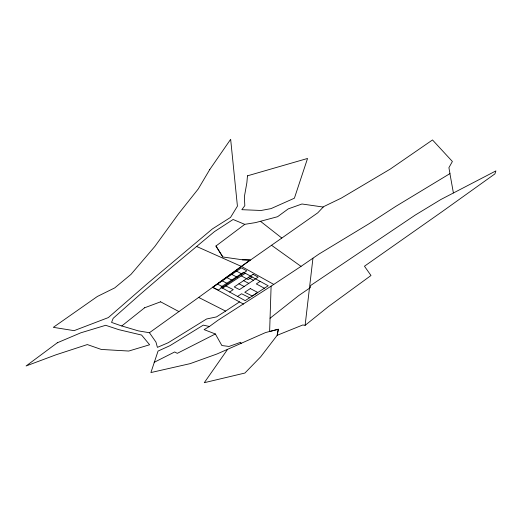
<?xml version="1.0" encoding="UTF-8"?>
<svg xmlns="http://www.w3.org/2000/svg" width="522" height="522" viewBox="0 0 522 522"><rect width="100%" height="100%" fill="white"/><g stroke="black" fill="none" stroke-linecap="round" stroke-linejoin="round"><path stroke-width="0.78" d="M271.107 286.147L269.626 331.509L278.298 329.258L277.169 335.3L302.793 324.978L305.148 325.323L328.364 306.636L370.985 275.512L364.46 266.213L442.088 211.684L494.902 173.891L495.9 170.903L440.849 199.521L415.218 215.084L310.642 285.495L310.433 287.563L298.93 295.426L270.044 318.25M305.116 325.317L312.946 258.201M198.614 297.455L241.432 266.39L273.769 284.418L218.026 320.227L209.42 326.491L203.293 325.128L169.924 345.681L158.049 351.065L150.904 372.558L190.138 363.645L217.145 353.923L265.587 332.54L278.337 329.225L277.208 335.274L260.68 356.813L244.89 373.047L204.278 382.698L227.501 349.459M300.972 266.409L319.112 253.973L369.328 223.566L395.748 206.405L449.971 173.591L448.913 167.666L452.391 161.494L432.51 139.961L390.26 169.076L341.323 198.099L323.614 206.64L317.741 212.852L241.432 266.39M144.64 307.758L121.75 325.989L111.551 322.4L113.196 318.296L139.694 294.773L172.267 266.768L214.405 231.664L233.093 219.494L244.753 224.356M212.643 287.361L250.155 260.047L242.273 259.806M121.796 325.956L138.395 330.896L149.429 332.723L198.66 297.423L225.589 311.086L239.526 301.912M212.689 287.328L241.432 267.877L246.789 270.84L218.333 290.036L212.689 287.328L243.52 304.104M229.634 292.039L233.249 289.612L225.909 285.965M252.087 276.967L248.198 279.577L241.327 275.89M237.582 296.45L241.601 293.762L249.633 297.749M260.145 281.371L256.322 283.929L264.367 288.242M273.724 284.444L301.018 266.377L271.486 245.242M222.587 288.131L245.34 273.274M225.589 311.086L216.486 316.906L206.621 318.981L168.201 342.739L157.403 347.365L155.961 342.086L149.429 332.723M209.42 326.491L204.102 329.617L215.364 333.976L221.876 345.544L229.041 346.445L240.649 342.288L241.112 343.554M215.364 333.976L177.284 353.348L174.7 351.958L154.153 362.34M144.594 307.791L160.665 301.794M250.234 260.021L242.319 259.773L222.783 256.974L215.919 246.045L244.805 224.323L255.597 222.594L277.593 216.702L288.294 208.865L301.957 203.991L323.203 207.045M196.631 246.475L241.379 266.422M217.439 284.112L223.038 286.865M222.209 280.888L227.755 283.681M226.992 277.652L232.492 280.484M238.919 283.805L244.146 286.5M231.788 274.402L237.242 277.28M243.617 280.647L248.792 283.381M160.613 301.82L178.889 311.562M236.603 271.14L242.006 274.07M248.322 277.482L253.451 280.262M260.602 221.387L281.795 238.025M215.971 246.012L222.835 256.941M449.925 173.624L453.396 192.931M247.48 175.823L246.867 182.733L244.368 196.755L244.818 205.648L241.849 209.687L261.13 210.477L271.029 208.617L294.395 198.203L307.549 158.46L247.48 175.823M209.792 169.48L198.256 188.944L178.387 213.987L154.845 246.436L130.97 274.402L114.729 287.896L97.366 296.47L53.329 327.34L74.098 330.654L108.341 317.585L146.95 283.968L212.343 228.956L230.561 217.393L237.425 206.144L230.652 139.302L209.792 169.48M57.27 342.804L26.1 365.968L55.821 354.862L87.311 344.566L101.242 349.433L128.751 351.045L149.625 344.761L141.599 335.065L118.742 329.643L105.685 325.297L80.806 332.814L57.27 342.804M253.046 274.311L234.241 286.95L239.513 289.599L258.129 277.123L253.046 274.311M250.292 288.581L244.785 292.255L252.289 296.033L257.718 292.424L250.292 288.581M243.539 272.288L220.813 287.152L245.144 300.646L268.197 285.769L243.539 272.288"/></g></svg>
